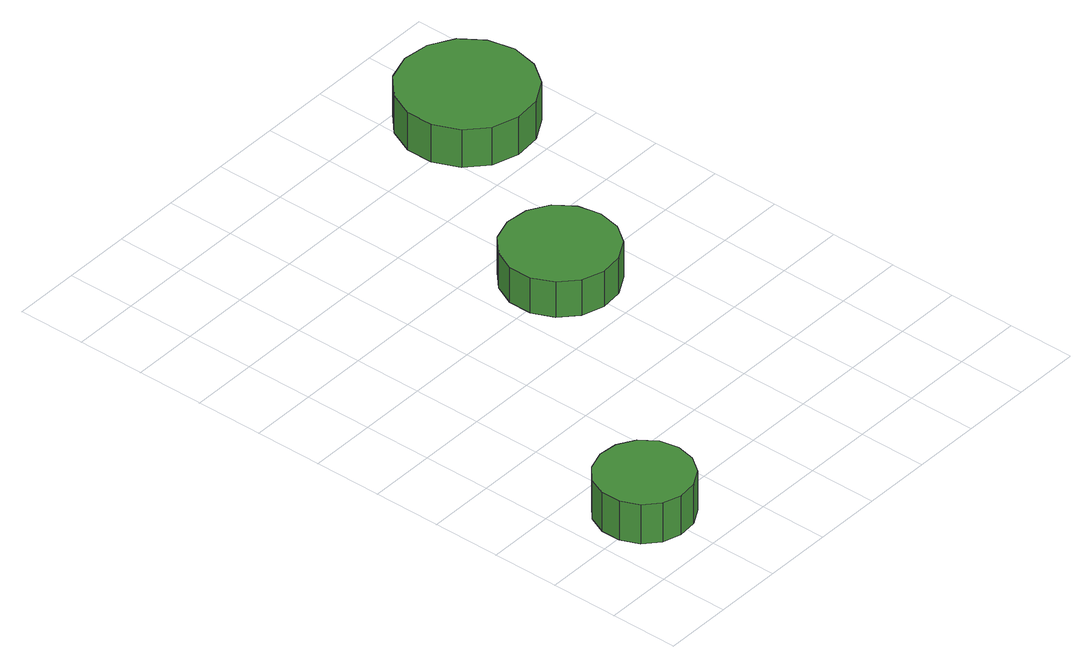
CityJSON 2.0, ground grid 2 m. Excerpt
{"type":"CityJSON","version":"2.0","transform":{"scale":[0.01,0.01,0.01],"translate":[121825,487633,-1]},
"CityObjects":{
"tree1":{"type":"SolitaryVegetationObject","attributes":{"function":"something"},"geometry":[{"type":"MultiSurface","lod":"1","boundaries":[[[0,1,2,3,4,5,6,7,8,9,10,11,12,13,14]],[[15,16,17,18,19,20,21,22,23,24,25,26,27,28,29]],[[0,29,28,1]],[[1,28,27,2]],[[2,27,26,3]],[[3,26,25,4]],[[4,25,24,5]],[[5,24,23,6]],[[6,23,22,7]],[[7,22,21,8]],[[8,21,20,9]],[[9,20,19,10]],[[10,19,18,11]],[[11,18,17,12]],[[12,17,16,13]],[[13,16,15,14]],[[14,15,29,0]]]}]},
"tree2":{"type":"SolitaryVegetationObject","attributes":{"function":"something"},"geometry":[{"type":"MultiSurface","lod":"1","boundaries":[[[30,31,32,33,34,35,36,37,38,39,40,41,42,43,44]],[[45,46,47,48,49,50,51,52,53,54,55,56,57,58,59]],[[30,59,58,31]],[[31,58,57,32]],[[32,57,56,33]],[[33,56,55,34]],[[34,55,54,35]],[[35,54,53,36]],[[36,53,52,37]],[[37,52,51,38]],[[38,51,50,39]],[[39,50,49,40]],[[40,49,48,41]],[[41,48,47,42]],[[42,47,46,43]],[[43,46,45,44]],[[44,45,59,30]]]}]},
"tree3":{"type":"SolitaryVegetationObject","attributes":{"function":"something"},"geometry":[{"type":"MultiSurface","lod":"1","boundaries":[[[60,61,62,63,64,65,66,67,68,69,70,71,72,73,74]],[[75,76,77,78,79,80,81,82,83,84,85,86,87,88,89]],[[60,89,88,61]],[[61,88,87,62]],[[62,87,86,63]],[[63,86,85,64]],[[64,85,84,65]],[[65,84,83,66]],[[66,83,82,67]],[[67,82,81,68]],[[68,81,80,69]],[[69,80,79,70]],[[70,79,78,71]],[[71,78,77,72]],[[72,77,76,73]],[[73,76,75,74]],[[74,75,89,60]]]}]}
},
"vertices":[
[329,224,209],[317,281,209],[283,327,209],[233,356,209],[176,362,209],[121,344,209],[78,306,209],[55,253,209],[55,196,209],[78,143,209],[121,104,209],[176,87,209],[233,93,209],[283,121,209],[317,168,209],[317,168,82],[283,121,82],[233,93,82],[176,87,82],[121,104,82],[78,143,82],[55,196,82],[55,253,82],[78,306,82],[121,344,82],[176,362,82],[233,356,82],[283,327,82],[317,281,82],[329,224,82],
[966,1021,199],[952,1088,199],[912,1144,199],[852,1178,199],[784,1185,199],[719,1164,199],[669,1118,199],[641,1056,199],[641,987,199],[669,925,199],[719,879,199],[784,858,199],[852,865,199],[912,899,199],[952,954,199],[952,954,84],[912,899,84],[852,865,84],[784,858,84],[719,879,84],[669,925,84],[641,987,84],[641,1056,84],[669,1118,84],[719,1164,84],[784,1185,84],[852,1178,84],[912,1144,84],[952,1088,84],[966,1021,84],
[1347,1631,209],[1330,1710,209],[1283,1775,209],[1213,1815,209],[1133,1824,209],[1056,1799,209],[996,1745,209],[963,1671,209],[963,1591,209],[996,1517,209],[1056,1463,209],[1133,1438,209],[1213,1446,209],[1283,1487,209],[1330,1552,209],[1330,1552,86],[1283,1487,86],[1213,1446,86],[1133,1438,86],[1056,1463,86],[996,1517,86],[963,1591,86],[963,1671,86],[996,1745,86],[1056,1799,86],[1133,1824,86],[1213,1815,86],[1283,1775,86],[1330,1710,86],[1347,1631,86]
]}
